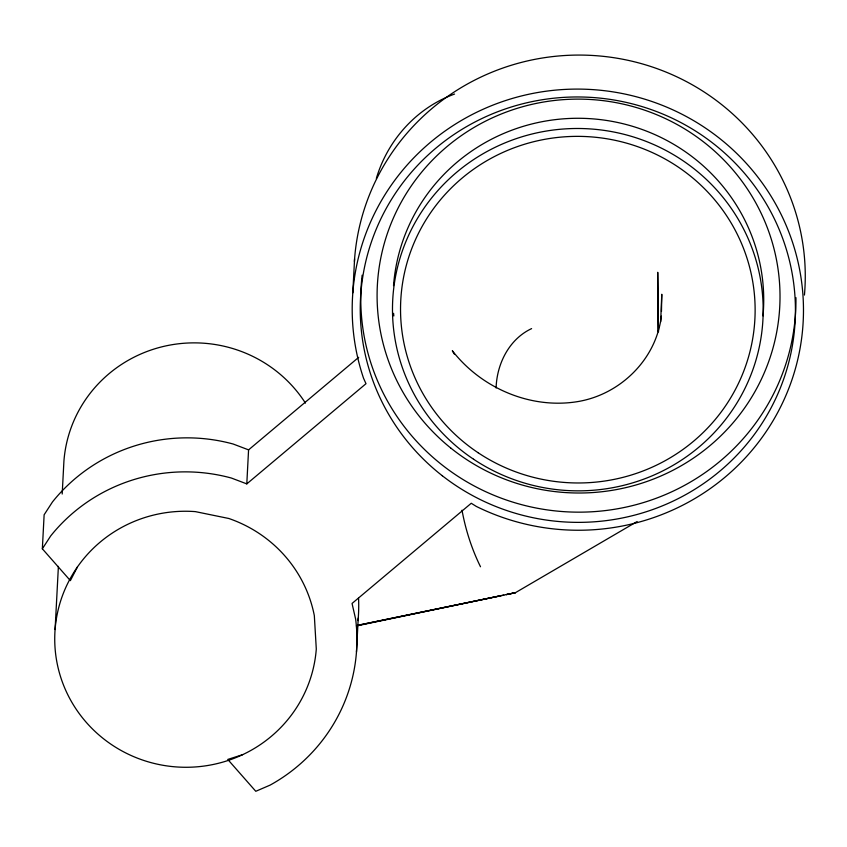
<?xml version="1.0" encoding="UTF-8"?>
<svg xmlns="http://www.w3.org/2000/svg" width="847" height="847" viewBox="0 0 847 847"><rect width="100%" height="100%" fill="white"/><g stroke="black" fill="none" stroke-linecap="round" stroke-linejoin="round"><path stroke-width="1.27" d="M661.465 311.463L661.782 294.258L660.649 321.924M77.416 566.992L70.375 580.64L42.35 548.803L44.129 514.785L52.493 501.911A171.263 167.388 3 0 1 233.179 444.029L248.573 449.873L358.694 357.328M55.087 629.512A130.967 128.003 3 0 1 195.35 511.62L228.828 518.491A130.967 128.003 3 0 1 314.332 615.653L316.291 649.014A130.967 128.003 3 0 1 176.017 766.906A130.967 128.003 3 0 1 55.087 629.512L58.401 566.368M62.191 494.023L63.917 461.128A130.967 128.003 3 0 1 162.973 346.561A130.967 128.003 3 0 1 305.439 403.108M42.35 548.803L50.704 535.929A171.263 167.388 3 0 1 231.4 478.047L246.795 483.891L248.573 449.873M352.807 292.861L354.586 258.843M356.471 652.021L358.249 618.003M496.098 387.979C496.797 363.914 509.121 339.118 531.609 328.604M661.348 316.111C656.234 359.795 619.581 395.2 576.563 401.785C529.724 409.016 481.17 387.852 452.319 350.711L454.32 354.099M376.343 178.421C387.714 139.977 416.671 107.77 454.553 94.059M246.795 483.891L365.999 383.702L363.564 378.313A225.662 220.569 3 0 1 564.97 89.422A225.662 220.569 3 0 1 798.763 355.041A225.662 220.569 3 0 1 476.332 506.432L471.25 503.266L352.045 603.456L355.655 619.21A171.263 167.388 3 0 1 270.066 785.137L255.783 791.289L227.758 759.441L242.613 754.677M637.145 521.53L515.431 592.688L357.36 625.446M356.396 625.944L503.796 595.123M357.349 625.372L499.889 595.907M480.503 566.759C471.705 548.909 465.585 529.767 462.007 510.201M658.49 331.802L657.727 272.3L657.971 331.675M354.406 261.448A225.662 220.569 3 0 1 596.267 55.711A225.662 220.569 3 0 1 804.438 295.063M358.556 598.289A171.263 167.388 3 0 1 358.037 620.607M393.527 285.661A185.366 181.173 3 0 1 593.387 118.908A185.366 181.173 3 0 1 762.999 315.878M393.823 315.952A185.366 181.173 3 0 1 393.59 313.326M795.947 297.646A217.605 212.692 3 0 1 567.384 511.863A217.605 212.692 3 0 1 362.145 275.18M515.431 592.688L506.379 594.583L515.431 592.688M442.325 475.77A217.605 212.692 3 0 0 793.025 341.68A217.605 212.692 3 0 0 498.163 111.55A217.605 212.692 3 0 0 442.325 475.77M473.568 459.222A185.366 181.173 3 0 0 762.681 323.469A185.366 181.173 3 0 0 497.263 146.309A185.366 181.173 3 0 0 473.568 459.222M478.1 452.722A177.309 173.296 3 0 0 754.645 322.876A177.309 173.296 3 0 0 500.757 153.413A177.309 173.296 3 0 0 478.1 452.722M450.678 447.957A201.48 196.938 3 0 0 777.313 328.678A201.48 196.938 3 0 0 507.649 111.55A201.48 196.938 3 0 0 450.678 447.957"/></g></svg>
